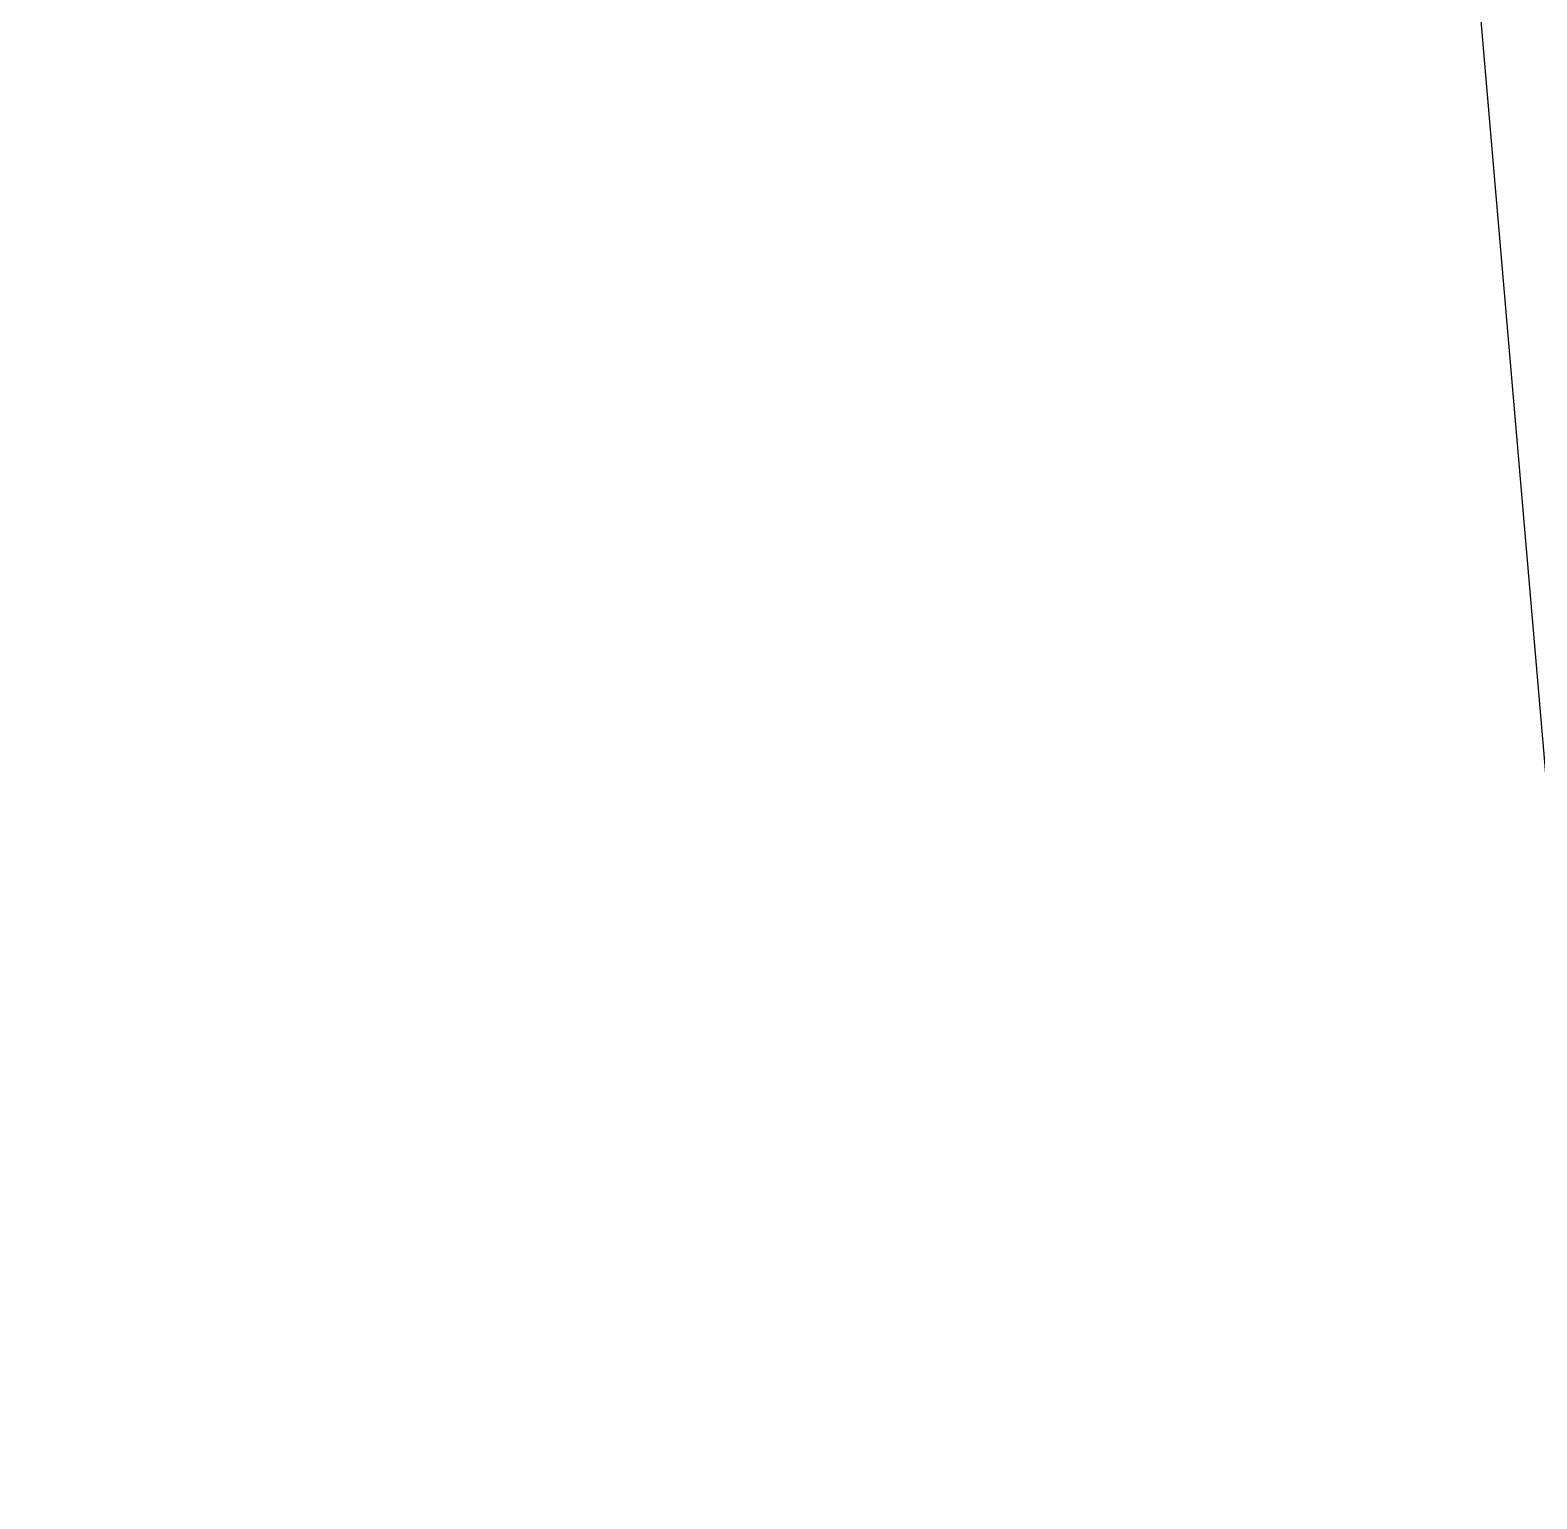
# Model space of a CAD drawing. Header units: metres. Extents: x 222509 to 223547, y 765290 to 766147.
# Drawn here: x 223037.7385 to 223037.9457, y 765863.7312 to 765863.9331 of the extents above; entities that cross this region are included whole.
import ezdxf

# ---------------------------------------------------------------- set-up
doc = ezdxf.new("R2010")
doc.units = ezdxf.units.M
doc.linetypes.add('DASHED', pattern=[19.05, 12.7, -6.35])
doc.layers.add('A-S', color=252, linetype='Continuous')
doc.layers.add('AS', color=8, linetype='Continuous')
doc.layers.add('M2404', color=8, linetype='DASHED', lineweight=25)

# ---------------------------------------------------------------- blocks, each defined once
blk = doc.blocks.new('G$CAC2BD834')
at = {"layer": 'AS'}
blk.add_lwpolyline([(223105.31, 765889.85), (223096.8, 765896.5), (223090.73, 765901.33), (223084.29, 765906.4), (223074.77, 765913.63), (223064.37, 765921.46), (223059.6, 765925.07, 0.064778), (223053.11, 765928.27), (223051.87, 765928.72, 0.086166), (223046.48, 765929.56, 0.160133), (223042.22, 765928.24), (223041.1, 765927.18, 0.109865), (223037.91, 765921.69), (223036.8, 765914.51, 0.035262), (223036.55, 765891.35), (223037.02, 765874.63), (223038.11, 765861.93), (223038.86, 765853.75)], format="xyb", dxfattribs=at)
blk = doc.blocks.new('G$C9B10AD15')
at = {"layer": 'A-S'}
for points in [[(223052.807, 765928.376, 0.236379), (223042.866, 765928.696, 0.186611), (223037.542, 765920.474, 0.059418), (223036.506, 765892.582, 0.017566), (223039.155, 765850.757), (223039.512, 765849.824), (223039.711, 765847.883), (223039.56, 765846.848), (223040.725, 765835.179, 0.072394), (223042.139, 765831.179, 0.112445), (223048.001, 765824.293, 0.053398), (223048.65881, 765823.87727), (223062.411, 765817.376), (223071.421, 765813.094), (223089.553, 765804.567), (223103.156, 765798.143), (223115.834, 765792.204), (223123.059, 765788.772, -0.127843), (223133.6, 765777.617, -0.096184), (223136.058, 765764.253), (223138.159, 765764.394)], [(223052.73556, 765928.24411, 0.236026), (223042.94214, 765928.56592, 0.186256), (223037.6896, 765920.44702, 0.059419), (223036.65583, 765892.59023, 0.017559), (223039.3023, 765850.79178), (223039.65919, 765849.85906), (223039.86212, 765847.87977), (223039.71109, 765846.84457), (223040.87354, 765835.20107, 0.072274), (223042.27185, 765831.24864, 0.112475), (223048.09251, 765824.41187, 0.05347), (223048.72397, 765824.01239), (223062.47525, 765817.51154), (223071.48511, 765813.22961), (223089.61694, 765804.70269), (223103.21984, 765798.27874), (223115.898, 765792.33966), (223123.13121, 765788.90376, -0.127996), (223133.73611, 765777.68078, -0.095111), (223136.20923, 765764.41349), (223138.14896, 765764.54366)]]:
    blk.add_lwpolyline(points, format="xyb", dxfattribs=at)
blk = doc.blocks.new('G$CFB36F9AD')
at = {"layer": 'M2404', "ltscale": 0.1}
for points in [[(223039.042, 765924.301, 0.092086), (223037.542, 765920.474, 0.059418), (223036.506, 765892.582, 0.017566), (223039.155, 765850.757), (223039.512, 765849.824), (223039.711, 765847.883), (223039.56, 765846.848), (223040.725, 765835.179, 0.072394), (223042.139, 765831.179, 0.112445), (223048.001, 765824.293, 0.053398), (223048.65881, 765823.87727), (223062.411, 765817.376), (223071.421, 765813.094), (223089.553, 765804.567), (223103.156, 765798.143), (223115.834, 765792.204), (223123.059, 765788.772, -0.127843), (223133.6, 765777.617, -0.096184), (223136.058, 765764.253), (223138.159, 765764.394)], [(223039.1759, 765924.2334, 0.092409), (223037.6896, 765920.44702, 0.059419), (223036.65583, 765892.59023, 0.017559), (223039.3023, 765850.79178), (223039.65919, 765849.85906), (223039.86212, 765847.87977), (223039.71109, 765846.84457), (223040.87354, 765835.20107, 0.072274), (223042.27185, 765831.24864, 0.112475), (223048.09251, 765824.41187, 0.05347), (223048.72397, 765824.01239), (223062.47525, 765817.51154), (223071.48511, 765813.22961), (223089.61694, 765804.70269), (223103.21984, 765798.27874), (223115.898, 765792.33966), (223123.13121, 765788.90376, -0.127996), (223133.73611, 765777.68078, -0.095111), (223136.20923, 765764.41349), (223138.14896, 765764.54366)]]:
    blk.add_lwpolyline(points, format="xyb", dxfattribs=at)

msp = doc.modelspace()

# ---------------------------------------------------------------- block references
for name in ['G$CAC2BD834', 'G$C9B10AD15', 'G$CFB36F9AD']:
    msp.add_blockref(name, (0, 0))

doc.saveas('drawing.dxf')
